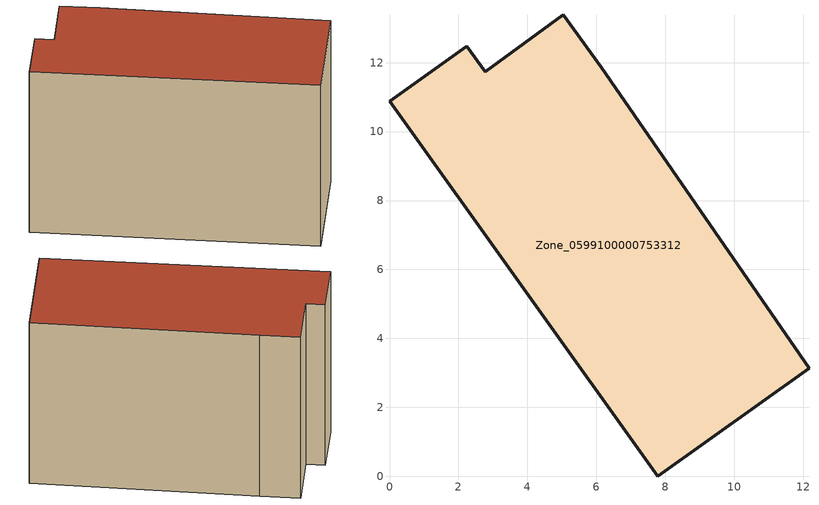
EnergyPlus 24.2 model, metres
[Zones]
Zone_0599100000753312
 floor ground (C_G): 7.78,0 0,10.88 2.24,12.48 2.77,11.74 5.04,13.39 6.13,11.86 12.17,3.13 z0
 wall outside (C_F): 0,10.88 7.78,0 12.17,3.13 6.13,11.86 5.04,13.39 2.77,11.74 2.24,12.48 0,10.88 z0:8.81
 roof outside (C_R): 7.78,0 12.17,3.13 6.13,11.86 5.04,13.39 2.77,11.74 2.24,12.48 0,10.88 z8.81
[BUILDING]
Pand.0599100000753312: North Axis=0; Terrain=City; Loads Convergence Tolerance Value=0.04; Temperature Convergence Tolerance Value=0.4; Solar Distribution=FullExterior; Maximum Number of Warmup Days=25; Minimum Number of Warmup Days=1
[Site:Location]
Rotterdam.The.Hague.AP_ZH_NLD Design_Conditions: Latitude=51.96; Longitude=4.45; Time Zone=1; Elevation=-4.5
[SITE:GROUNDTEMPERATURE:BUILDINGSURFACE]
18, 18, 18, 18, 18, 18, 18, 18, 18, 18, 18, 18
[MATERIAL] Thermal Absorptance=0.9; Solar Absorptance=0.7; Visible Absorptance=0.7
Name | Roughness | Thickness | Conductivity | Density | Specific Heat
G.TI.2006-2014 | MediumSmooth | 0.15 | 0.06 | 540 | 1210
F.TI.2006-2014 | Rough | 0.3 | 0.12 | 1920 | 840
R.TI.2006-2014 | MediumRough | 0.2 | 0.08 | 1500 | 1000
[CONSTRUCTION]
C_G: G.TI.2006-2014
C_F: F.TI.2006-2014
C_R: R.TI.2006-2014
[ZONE]
Zone_0599100000753312: Type=1; Multiplier=1; Ceiling Height=Autocalculate; Volume=Autocalculate; Floor Area=autocalculate; Part of Total Floor Area=Yes
[ZONEINFILTRATION:DESIGNFLOWRATE]
Infil_Zone_0599100000753312: Zone or ZoneList or Space or SpaceList=Zone_0599100000753312; Schedule=AlwaysOn; Design Flow Rate Calculation Method=Flow/Area; Flow Rate per Floor Area=0.0015; Constant Term Coefficient=1; Temperature Term Coefficient=0; Velocity Term Coefficient=0; Velocity Squared Term Coefficient=0
[HVACTEMPLATE:ZONE:IDEALLOADSAIRSYSTEM]
Zone_0599100000753312: Maximum Heating Supply Air Temperature=50; Minimum Cooling Supply Air Temperature=13; Maximum Heating Supply Air Humidity Ratio=0.0156; Minimum Cooling Supply Air Humidity Ratio=0.0077; Heating Limit=NoLimit; Cooling Limit=NoLimit; Dehumidification Control Type=ConstantSensibleHeatRatio; Cooling Sensible Heat Ratio=0.7; Dehumidification Setpoint=60; Humidification Control Type=None; Humidification Setpoint=30; Outdoor Air Method=None; Outdoor Air Flow Rate per Person=0.00944; Outdoor Air Flow Rate per Zone Floor Area=0; Outdoor Air Flow Rate per Zone=0; Demand Controlled Ventilation Type=None; Outdoor Air Economizer Type=NoEconomizer; Heat Recovery Type=None; Sensible Heat Recovery Effectiveness=0.7; Latent Heat Recovery Effectiveness=0.65
[ZONECONTROL:THERMOSTAT]
ThermostatControl_Zone_0599100000753312: Zone or ZoneList=Zone_0599100000753312; Control Type Schedule=DualSetpointControlType; Control 1=Thermostat_Zone_0599100000753312; Temperature Difference Between Cutout And Setpoint=0
[THERMOSTATSETPOINT:DUALSETPOINT]
Thermostat_Zone_0599100000753312: Heating Setpoint Temperature Schedule=HeatingSetpoint_Zone_0599100000753312; Cooling Setpoint Temperature Schedule=CoolingSetpoint_Zone_0599100000753312
[SCHEDULE:COMPACT]
HeatingSetpoint_Zone_0599100000753312: Through: 12/31, For: AllDays, Until: 24:00, 21
CoolingSetpoint_Zone_0599100000753312: Through: 12/31, For: AllDays, Until: 24:00, 24
DualSetpointControlType: Through: 12/31, For: AllDays, Until: 24:00, 4
AlwaysOn: Through: 12/31, For: AllDays, Until: 24:00, 1
